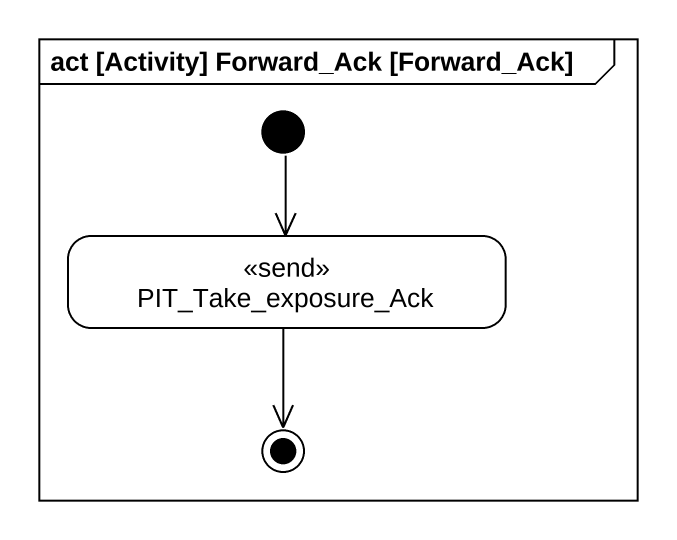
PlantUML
@startuml
mainframe act [Activity] Forward_Ack [Forward_Ack]
hide empty description
state PIT_Take_exposure_Ack <<send>>
[*] --> PIT_Take_exposure_Ack
PIT_Take_exposure_Ack --> [*]
@enduml
